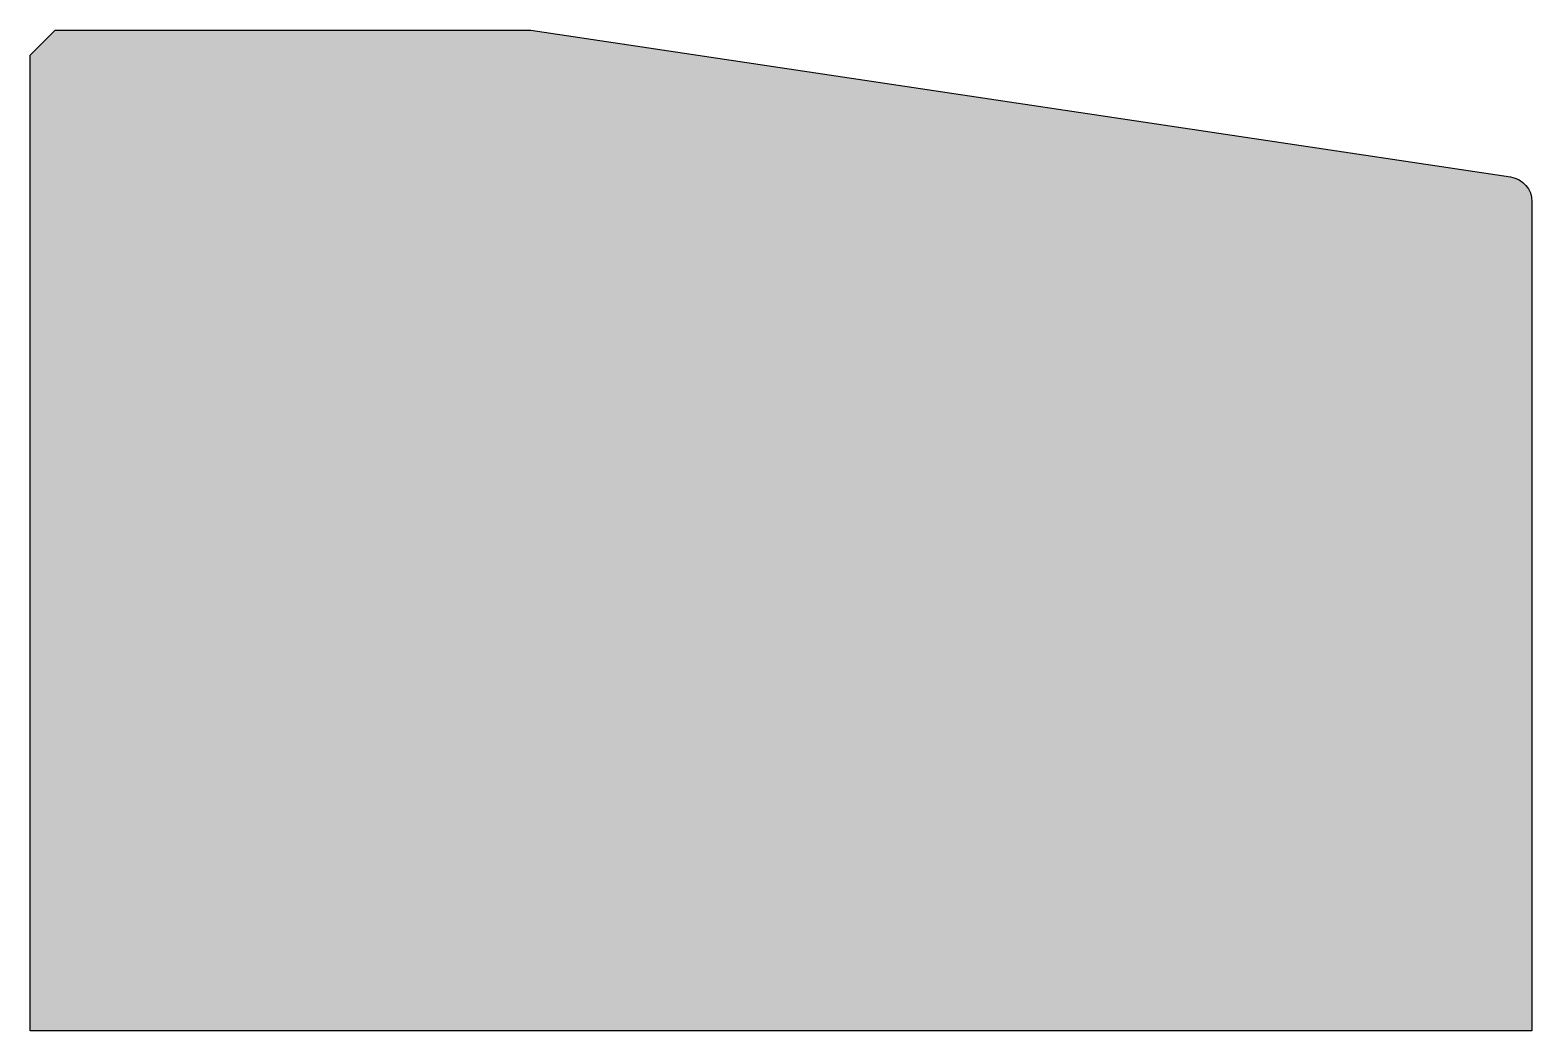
# Model space of a CAD drawing. Header units: metres. Extents: x 0 to 0.3, y -0.2 to 0.
import ezdxf

# ---------------------------------------------------------------- set-up
doc = ezdxf.new("R2010")
doc.units = ezdxf.units.M

msp = doc.modelspace()

# ---------------------------------------------------------------- hatches: boundary and pattern name
h = msp.add_hatch(color=254)
h.dxf.hatch_style = 1
edge = h.paths.add_edge_path()
edge.add_line((0, -0.2000000000000028), (0, -0.005000000000002558))
edge.add_line((0, -0.005000000000002558), (0.004999999999995453, 0))
edge.add_line((0.004999999999995453, 0), (0.09999999999999432, 0))
edge.add_line((0.09999999999999432, 0), (0.2957417022646496, -0.02936125533969403))
edge.add_arc((0.2950000000000024, -0.03430593710401645), 0.004999999999980543, -1.5228351912810467e-10, 81.4692343900656, ccw=False)
edge.add_line((0.2999999999999829, -0.03430593710402974), (0.2999999999999829, -0.2000000000000028))
edge.add_line((0.2999999999999829, -0.2000000000000028), (0, -0.2000000000000028))

# ---------------------------------------------------------------- linework, layer by layer
msp.add_lwpolyline([(0, -0.2000000000000028), (0, -0.005000000000002558), (0.004999999999995453, 0), (0.09999999999999432, 0), (0.2957417022646496, -0.02936125533969403, -0.3712473171973026), (0.2999999999999829, -0.03430593710402974), (0.2999999999999829, -0.2000000000000028)], format="xyb", close=True)

doc.saveas('drawing.dxf')
